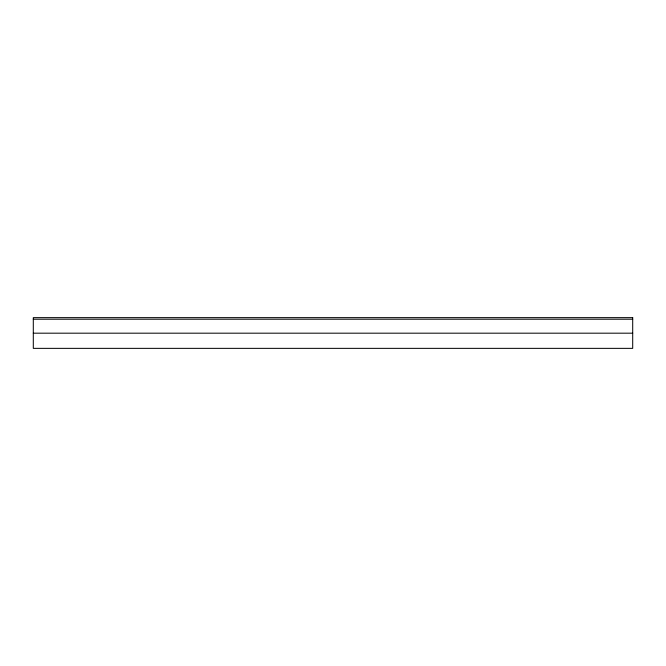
<?xml version="1.0" encoding="UTF-8"?>
<svg xmlns="http://www.w3.org/2000/svg" width="666" height="666" viewBox="0 0 666 666"><rect width="100%" height="100%" fill="white"/><g stroke="black" fill="none" stroke-linecap="round" stroke-linejoin="round"><path stroke-width="1" d="M33.3 319.214L632.7 319.214M33.3 333.183L632.7 333.183M632.7 317.64L33.3 317.64L33.3 348.36L632.7 348.36L632.7 317.64"/></g></svg>
